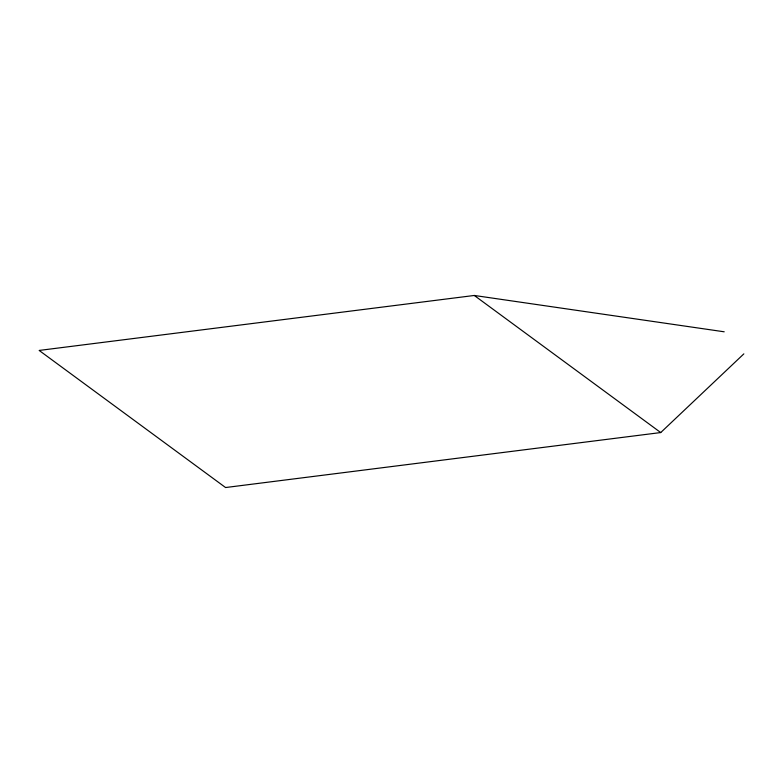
<?xml version="1.0" encoding="UTF-8"?>
<svg xmlns="http://www.w3.org/2000/svg" width="783" height="783" viewBox="0 0 783 783"><rect width="100%" height="100%" fill="white"/><g stroke="black" fill="none" stroke-linecap="round" stroke-linejoin="round"><path stroke-width="1.17" d="M724.206 331.796L474.302 295.465L39.15 350.441L225.573 487.535L660.725 432.559L743.85 353.867M474.302 295.465L660.725 432.559"/></g></svg>
